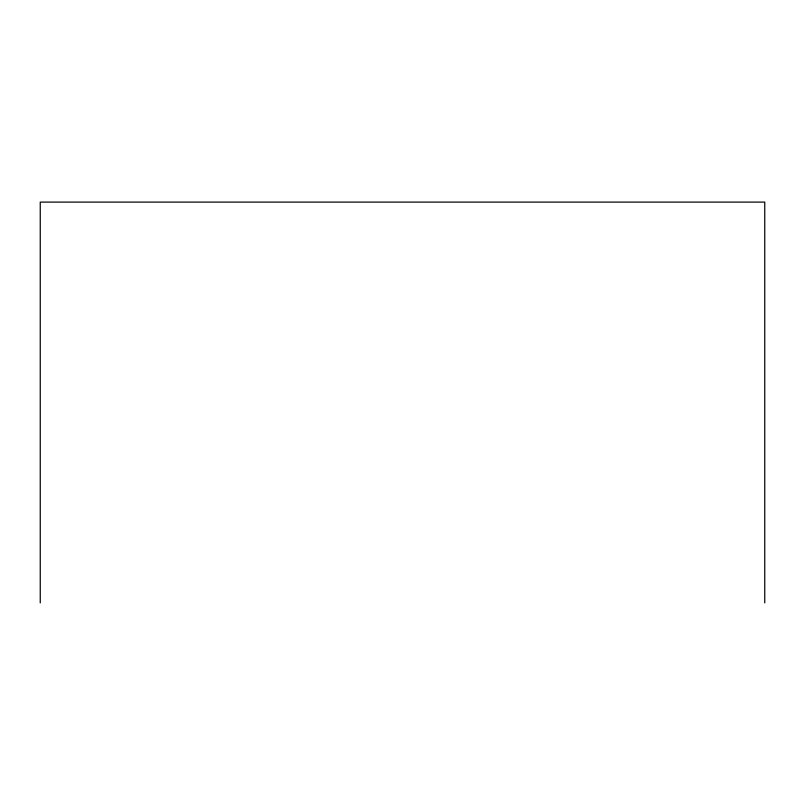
<?xml version="1.0" encoding="UTF-8"?>
<svg xmlns="http://www.w3.org/2000/svg" width="805" height="805" viewBox="0 0 805 805"><rect width="100%" height="100%" fill="white"/><g stroke="black" fill="none" stroke-linecap="round" stroke-linejoin="round"><path stroke-width="1.21" d="M764.75 602.895L764.75 202.105L40.25 202.105L40.25 602.895"/></g></svg>
